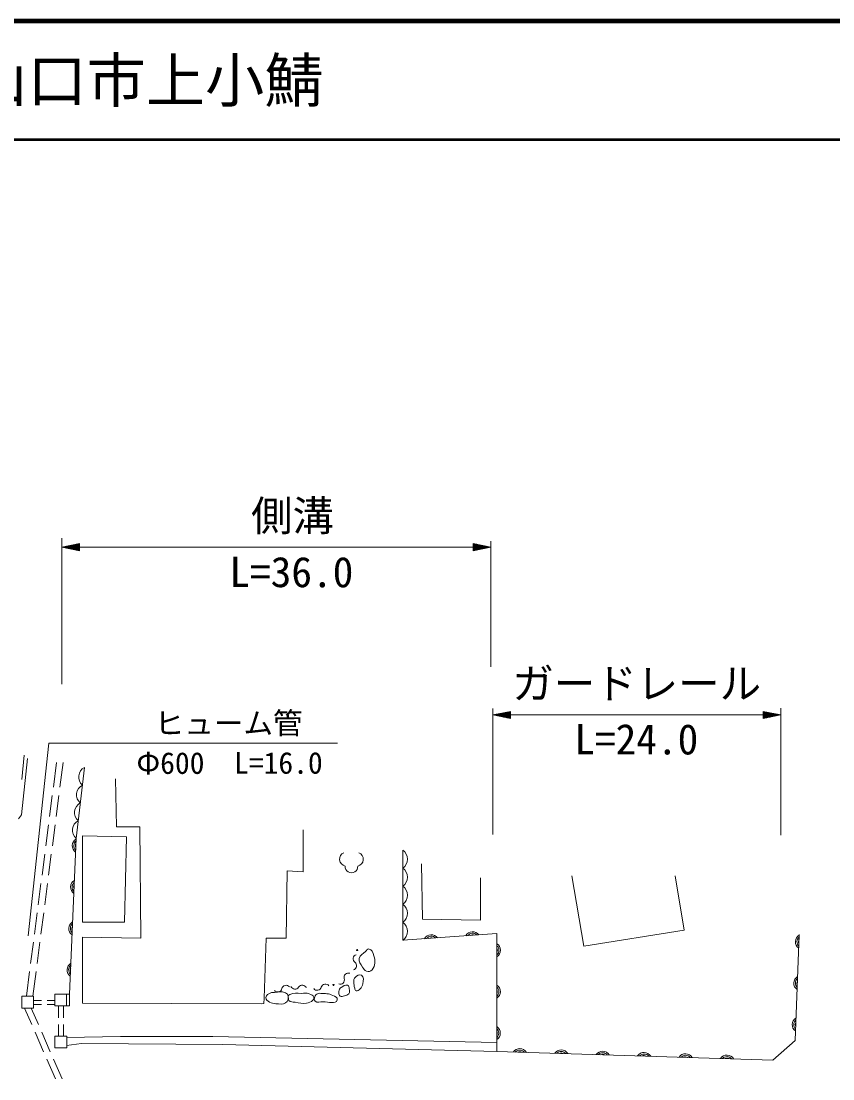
# Model space of a CAD drawing. Units: millimetres, scale not verified. Extents: x 40000 to 680000, y 20000 to 380000.
# Drawn here: x 409501 to 478026, y 290689 to 380000 of the extents above; entities that cross this region are included whole.
import ezdxf
from ezdxf.enums import TextEntityAlignment as Align

# ---------------------------------------------------------------- set-up
doc = ezdxf.new("R2010")
doc.units = ezdxf.units.MM
doc.header["$LTSCALE"] = 1000
for name, color, linetype, lineweight in [('M-BGD', 7, 'Continuous', 13), ('M-STR-HTXT', 7, 'Continuous', 13), ('M-TTL', 2, 'Continuous', 140), ('M-TTL-LINE', 7, 'Continuous', 50)]:
    doc.layers.add(name, color=color, linetype=linetype, lineweight=lineweight)
doc.layers.add('M-TTL-TXT', color=7, linetype='Continuous')
doc.styles.add('ＭＳ ゴシック', font='')
doc.styles.get('ＭＳ ゴシック').set_extended_font_data('MS Gothic')

msp = doc.modelspace()

# ---------------------------------------------------------------- linework, layer by layer
at = {"layer": 'M-BGD'}
for p, q in [((409743, 318024), (409554, 315959)), ((409517, 312985), (410025, 317726)), ((412490, 317393), (412222, 315313)), ((413042, 317393), (412773, 315313)), ((414844, 316982), (414145, 310992)), ((417560, 311969), (417475, 316033)), ((412132, 314618), (411902, 312833)), ((412684, 314618), (412453, 312833)), ((409263, 312646), (409517, 312985)), ((411812, 312139), (411582, 310354)), ((412364, 312139), (412133, 310354)), ((419507, 311969), (417560, 311969)), ((419592, 302571), (419507, 311969)), ((433308, 311715), (433308, 308159)), ((414145, 310992), (413588, 297846)), ((418407, 311122), (414681, 311207)), ((414681, 311207), (414681, 303925)), ((418237, 303925), (418407, 311122)), ((441711, 302385), (441722, 309999)), ((411492, 309659), (411262, 307874)), ((412044, 309659), (411813, 307874)), ((431953, 308243), (431869, 302571)), ((433308, 308159), (431953, 308243)), ((443383, 304179), (443299, 308836)), ((448294, 307651), (448294, 304095)), ((455999, 307820), (457015, 301893)), ((465481, 303248), (464719, 307820)), ((411172, 307180), (410942, 305395)), ((411724, 307180), (411493, 305395)), ((410852, 304701), (410622, 302915)), ((411404, 304701), (411173, 302915)), ((414681, 303925), (418237, 303925)), ((448294, 304095), (443383, 304179)), ((457015, 301893), (465481, 303248)), ((410532, 302221), (410302, 300436)), ((411084, 302221), (410853, 300436)), ((414681, 297067), (414681, 302655)), ((414681, 302655), (419592, 302571)), ((430175, 302571), (430006, 297491)), ((431869, 302571), (430175, 302571)), ((410212, 299742), (409944, 297661)), ((410764, 299742), (410495, 297661)), ((413328, 297831), (413588, 297846)), ((413588, 297846), (413594, 296841)), ((430006, 297491), (429993, 297041)), ((409794, 296671), (410401, 295275)), ((410358, 296671), (410965, 295275)), ((410546, 297315), (411207, 297314)), ((410546, 296967), (411207, 296966)), ((411706, 297313), (412338, 297312)), ((411706, 296965), (412338, 296964)), ((412665, 296841), (412659, 295853)), ((413078, 296841), (413073, 295853)), ((413594, 296841), (413328, 296841)), ((429751, 297034), (414681, 297067)), ((429993, 297041), (429751, 297034)), ((412656, 295279), (412651, 294296)), ((413070, 295279), (413065, 294296)), ((410680, 294632), (411397, 292982)), ((411244, 294632), (411961, 292982)), ((413327, 294189), (417899, 294273)), ((417899, 294273), (425688, 294273)), ((425688, 294273), (449649, 293765)), ((413327, 293511), (414597, 293681)), ((414597, 293681), (426535, 293596)), ((426535, 293596), (449649, 293003)), ((411676, 292340), (412393, 290689)), ((412240, 292340), (412958, 290689))]:
    msp.add_line(p, q, dxfattribs=at)
msp.add_lwpolyline([(475191, 302874), (474841, 293923), (472953, 292279), (449649, 293003), (449670, 302964), (441711, 302385)], dxfattribs=at)
for points in [[(409556, 297661), (409556, 296671), (410546, 296671), (410546, 297661)], [(412338, 297831), (412338, 296841), (413328, 296841), (413328, 297831)], [(413343, 294296), (412353, 294296), (412353, 293306), (413343, 293306)]]:
    msp.add_lwpolyline(points, close=True, dxfattribs=at)
for centre in [(437871, 301563), (435874, 298618)]:
    msp.add_circle(centre, 50, dxfattribs=at)
for centre, radius, start, end in [((415264, 316174), 910, 117.44584, 229.23798), ((415089, 314677), 910, 117.44584, 229.23798), ((414914, 313179), 910, 117.44584, 229.23798), ((414739, 311681), 910, 117.44584, 229.23798), ((414473, 310377), 654, 120.35536, 234.7972), ((414473, 310377), 523, 130.1666, 224.98596), ((414473, 310377), 392, 152.04305, 203.10951), ((441197, 309238), 925, 304.48116, 55.34343), ((436981, 309236), 599, 113.44836, 257.2818), ((437784, 309236), 599, 282.7182, 66.55164), ((437382, 308620), 534, 176.52859, 3.47141), ((441194, 307716), 925, 304.48116, 55.34343), ((414325, 306880), 654, 120.35536, 234.7972), ((414325, 306880), 523, 130.1666, 224.98596), ((414325, 306880), 392, 152.04305, 203.10951), ((441192, 306193), 925, 304.48116, 55.34343), ((441190, 304670), 925, 304.48116, 55.34343), ((414177, 303383), 654, 120.35536, 234.7972), ((414177, 303383), 523, 130.1666, 224.98596), ((441187, 303147), 925, 304.48116, 55.34343), ((414177, 303383), 392, 152.04305, 203.10951), ((444126, 302206), 654, 36.94154, 151.38338), ((447617, 302460), 654, 36.94154, 151.38338), ((447617, 302460), 523, 46.75278, 141.57214), ((447617, 302460), 392, 68.62923, 119.69569), ((475521, 302261), 654, 120.5421, 234.98394), ((444126, 302206), 523, 46.75278, 141.57214), ((444126, 302206), 392, 68.62923, 119.69569), ((449313, 301550), 654, 302.65372, 57.09556), ((449313, 301550), 523, 312.46496, 47.28432), ((475521, 302261), 523, 130.35334, 225.1727), ((475521, 302261), 392, 152.22979, 203.29625), ((437895, 300820), 364, 105.86911, 232.29912), ((449313, 301550), 392, 334.34141, 25.40787), ((414029, 299887), 654, 120.35536, 234.7972), ((414029, 299887), 523, 130.1666, 224.98596), ((437449, 300244), 364, 285.86911, 52.29912), ((414029, 299887), 392, 152.04305, 203.10951), ((437126, 299258), 364, 70.71918, 197.14919), ((475385, 298763), 654, 120.5421, 234.98394), ((431159, 298390), 364, 220.52126, 346.95127), ((431868, 298225), 364, 40.52126, 166.95127), ((432620, 298626), 364, 201.16538, 327.59539), ((433235, 298236), 364, 21.16538, 147.59539), ((434492, 298527), 364, 217.37062, 343.80063), ((435192, 298324), 364, 37.37062, 163.80063), ((436430, 299043), 364, 250.71918, 17.14919), ((449306, 298050), 654, 302.65372, 57.09556), ((449306, 298050), 523, 312.46496, 47.28432), ((475385, 298763), 523, 130.35334, 225.1727), ((475385, 298763), 392, 152.22979, 203.29625), ((449306, 298050), 392, 334.34141, 25.40787), ((475248, 295266), 654, 120.5421, 234.98394), ((475248, 295266), 523, 130.35334, 225.1727), ((449298, 294550), 654, 302.65372, 57.09556), ((449298, 294550), 523, 312.46496, 47.28432), ((475248, 295266), 392, 152.22979, 203.29625), ((449298, 294550), 392, 334.34141, 25.40787), ((451591, 292589), 654, 30.99981, 145.44165), ((451591, 292589), 523, 40.81105, 135.63041), ((451591, 292589), 392, 62.6875, 113.75396), ((455089, 292480), 654, 30.99981, 145.44165), ((455089, 292480), 523, 40.81105, 135.63041), ((458588, 292371), 654, 30.99981, 145.44165), ((455089, 292480), 392, 62.6875, 113.75396), ((458588, 292371), 523, 40.81105, 135.63041), ((458588, 292371), 392, 62.6875, 113.75396), ((462086, 292263), 654, 30.99981, 145.44165), ((462086, 292263), 523, 40.81105, 135.63041), ((462086, 292263), 392, 62.6875, 113.75396), ((465584, 292154), 654, 30.99981, 145.44165), ((465584, 292154), 523, 40.81105, 135.63041), ((465584, 292154), 392, 62.6875, 113.75396), ((469083, 292045), 654, 30.99981, 145.44165), ((469083, 292045), 523, 40.81105, 135.63041), ((469083, 292045), 392, 62.6875, 113.75396)]:
    msp.add_arc(centre, radius, start, end, dxfattribs=at)
for points, knots in [([(438836, 301659), (439117, 301629), (439204, 301359), (439278, 301086), (439402, 300632), (439438, 300243), (439126, 299891), (439003, 299751), (438843, 299723), (438664, 299774), (438478, 299826), (438422, 299963), (438318, 300126), (438156, 300381), (437993, 300554), (438049, 300851), (438107, 301157), (438357, 301228), (438581, 301445), (438674, 301536), (438707, 301673), (438836, 301659)], [0, 0, 0, 0, 1, 1, 1, 2, 2, 2, 3, 3, 3, 4, 4, 4, 5, 5, 5, 6, 6, 6, 7, 7, 7, 7]), ([(437690, 299249), (437870, 299381), (438037, 299556), (438229, 299442), (438475, 299295), (438387, 298999), (438339, 298717), (438306, 298524), (438244, 298411), (438104, 298275), (438005, 298178), (437919, 298075), (437787, 298116), (437692, 298145), (437693, 298243), (437662, 298337), (437595, 298538), (437601, 298664), (437593, 298876), (437589, 298978), (437572, 299042), (437607, 299138), (437625, 299189), (437646, 299217), (437690, 299249)], [0, 0, 0, 0, 1, 1, 1, 2, 2, 2, 3, 3, 3, 4, 4, 4, 5, 5, 5, 6, 6, 6, 7, 7, 7, 8, 8, 8, 8]), ([(436505, 298392), (436716, 298486), (436851, 298674), (437065, 298586), (437179, 298539), (437182, 298424), (437203, 298302), (437232, 298137), (437253, 298011), (437155, 297874), (437063, 297746), (436942, 297740), (436788, 297702), (436650, 297666), (436543, 297603), (436422, 297681), (436328, 297742), (436323, 297837), (436319, 297950), (436313, 298116), (436339, 298228), (436443, 298358), (436461, 298379), (436480, 298381), (436505, 298392)], [0, 0, 0, 0, 1, 1, 1, 2, 2, 2, 3, 3, 3, 4, 4, 4, 5, 5, 5, 6, 6, 6, 7, 7, 7, 8, 8, 8, 8]), ([(430875, 297969), (431239, 297980), (431480, 298121), (431808, 297962), (431948, 297893), (432035, 297803), (432056, 297649), (432088, 297421), (432014, 297241), (431828, 297105), (431570, 296917), (431332, 297010), (431013, 297036), (430794, 297054), (430652, 297055), (430468, 297174), (430308, 297277), (430152, 297365), (430164, 297554), (430178, 297775), (430369, 297858), (430571, 297948), (430680, 297996), (430756, 297965), (430875, 297969)], [0, 0, 0, 0, 1, 1, 1, 2, 2, 2, 3, 3, 3, 4, 4, 4, 5, 5, 5, 6, 6, 6, 7, 7, 7, 8, 8, 8, 8]), ([(432194, 297819), (432527, 297997), (432779, 297900), (433157, 297906), (433418, 297911), (433579, 297960), (433824, 297870), (434000, 297805), (434152, 297759), (434206, 297579), (434236, 297483), (434191, 297410), (434124, 297335), (433969, 297163), (433813, 297129), (433585, 297087), (433214, 297018), (432993, 297084), (432623, 297151), (432415, 297189), (432244, 297148), (432107, 297308), (432019, 297410), (432021, 297519), (432056, 297649), (432079, 297731), (432119, 297779), (432194, 297819)], [0, 0, 0, 0, 1, 1, 1, 2, 2, 2, 3, 3, 3, 4, 4, 4, 5, 5, 5, 6, 6, 6, 7, 7, 7, 8, 8, 8, 9, 9, 9, 9]), ([(434789, 297902), (435196, 297874), (435454, 297912), (435818, 297729), (435999, 297638), (436254, 297562), (436191, 297370), (436043, 296917), (435459, 297219), (434982, 297204), (434723, 297196), (434505, 297071), (434319, 297253), (434220, 297349), (434239, 297474), (434285, 297605), (434337, 297754), (434423, 297831), (434568, 297895), (434647, 297930), (434703, 297908), (434789, 297902)], [0, 0, 0, 0, 1, 1, 1, 2, 2, 2, 3, 3, 3, 4, 4, 4, 5, 5, 5, 6, 6, 6, 7, 7, 7, 7])]:
    msp.add_open_spline(points, degree=3, knots=knots, dxfattribs=at)
at = {"layer": 'M-STR-HTXT'}
for p, q in [((412933, 324020), (412933, 336356)), ((412933, 335585), (414433, 335885)), ((414133, 335825), (414433, 335825)), ((414433, 335285), (414433, 335885)), ((449157, 335585), (447657, 335885)), ((447657, 335885), (447657, 335285)), ((447957, 335825), (447657, 335825)), ((449157, 325480), (449157, 336091)), ((412933, 335585), (414433, 335285)), ((412933, 335585), (414433, 335585)), ((414433, 335645), (413233, 335645)), ((414433, 335525), (413233, 335525)), ((413533, 335705), (414433, 335705)), ((413533, 335465), (414433, 335465)), ((414433, 335765), (413833, 335765)), ((414433, 335405), (413833, 335405)), ((414133, 335345), (414433, 335345)), ((414433, 335585), (447657, 335585)), ((447657, 335765), (448257, 335765)), ((448557, 335705), (447657, 335705)), ((447657, 335645), (448857, 335645)), ((449157, 335585), (447657, 335285)), ((449157, 335585), (447657, 335585)), ((447657, 335525), (448857, 335525)), ((448557, 335465), (447657, 335465)), ((447657, 335405), (448257, 335405)), ((447957, 335345), (447657, 335345)), ((449316, 321959), (449316, 311332)), ((449316, 321420), (450816, 321720)), ((449916, 321540), (450816, 321540)), ((450816, 321600), (450216, 321600)), ((450516, 321660), (450816, 321660)), ((450816, 321120), (450816, 321720)), ((473648, 321420), (472148, 321720)), ((472148, 321720), (472148, 321120)), ((472448, 321660), (472148, 321660)), ((472148, 321600), (472748, 321600)), ((473048, 321540), (472148, 321540)), ((473648, 322002), (473648, 311273)), ((449316, 321420), (450816, 321120)), ((449316, 321420), (450816, 321420)), ((450816, 321480), (449616, 321480)), ((450816, 321360), (449616, 321360)), ((449916, 321300), (450816, 321300)), ((450816, 321240), (450216, 321240)), ((450516, 321180), (450816, 321180)), ((450816, 321420), (472148, 321420)), ((472148, 321480), (473348, 321480)), ((473648, 321420), (472148, 321120)), ((473648, 321420), (472148, 321420)), ((472148, 321360), (473348, 321360)), ((473048, 321300), (472148, 321300)), ((472148, 321240), (472748, 321240)), ((472448, 321180), (472148, 321180)), ((410099, 302771), (411841, 319024)), ((436198, 319031), (411841, 319024))]:
    msp.add_line(p, q, dxfattribs=at)
at = {"layer": 'M-TTL'}
msp.add_line((680000, 380000), (40000, 380000), dxfattribs=at)
at = {"layer": 'M-TTL-LINE'}
msp.add_line((40000, 370000), (680000, 370000), dxfattribs=at)

# ---------------------------------------------------------------- texts
at = {"layer": 'M-STR-HTXT', "style": 'ＭＳ ゴシック'}
for s, p in [('側溝', (428912, 336184)), ('ガードレール', (450969, 322018))]:
    msp.add_text(s, height=2566, dxfattribs=at).set_placement(p, align=Align.BOTTOM_LEFT)
for s, p in [('L=36.0', (427071, 331445)), ('L=24.0', (456191, 317327))]:
    msp.add_text(s, height=2566, rotation=359.903, dxfattribs=at).set_placement(p, align=Align.BOTTOM_LEFT)
for s, p in [('ヒューム管', (427016, 320719)), ('Φ600\u3000L=16.0', (427097, 317361))]:
    msp.add_text(s, height=1833, rotation=0.078, dxfattribs=at).set_placement(p, align=Align.MIDDLE_CENTER)
at = {"layer": 'M-TTL-TXT', "style": 'ＭＳ ゴシック'}
msp.add_text('山口市上小鯖', height=3666, dxfattribs=at).set_placement((405024, 375000), align=Align.MIDDLE_LEFT)

doc.saveas('drawing.dxf')
